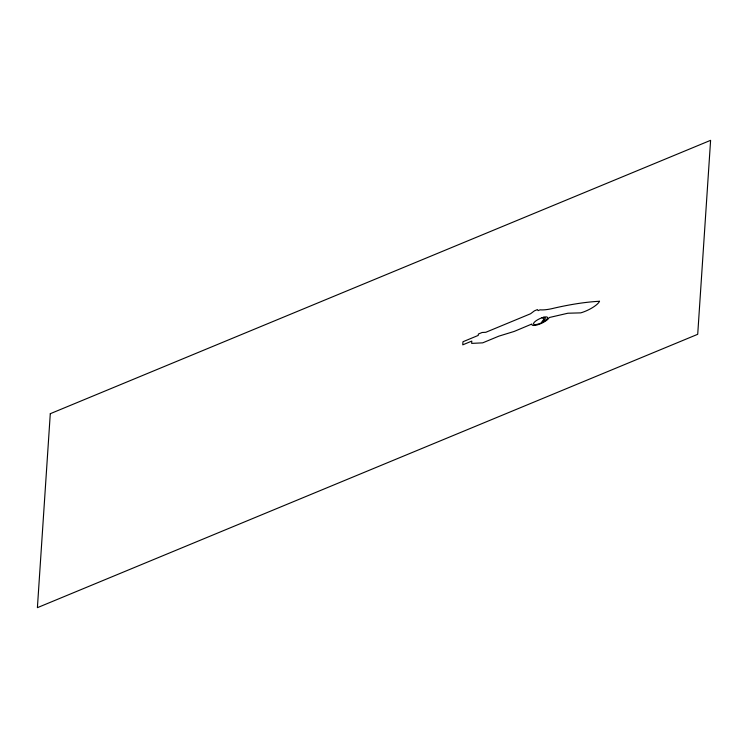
<?xml version="1.0" encoding="UTF-8"?>
<svg xmlns="http://www.w3.org/2000/svg" width="748" height="748" viewBox="0 0 748 748"><rect width="100%" height="100%" fill="white"/><g stroke="black" fill="none" stroke-linecap="round" stroke-linejoin="round"><path stroke-width="1.12" d="M541.963 317.769L543.702 317.236A7.714 2.235 -25.2 0 1 547.592 317.638L547.461 318.33A7.714 2.235 -25.2 0 1 540.065 323.407A7.714 2.235 -25.2 0 1 533.52 323.884L533.651 323.192A7.714 2.235 -25.2 0 1 541.963 317.769L543.712 318.414A9.976 2.889 -25.2 0 1 543.787 319.471C538.831 325.081 544.338 321.079 545.208 318.611A9.939 2.88 -25.2 0 0 544.927 317.704L543.702 317.236M599.503 301.313A15.278 4.432 -25.2 0 1 580.747 312.87L567.872 313.225L549.219 317.535A9.602 2.786 -25.2 0 1 540.29 323.856A9.602 2.786 -25.2 0 1 531.837 324.688L531.893 324.006L514.213 331.429L498.907 336.132L482.694 342.846L471.651 343.388L471.801 341.097L462.75 344.847L462.965 341.743L478.253 335.413L478.346 334.057L482.114 332.495L485.798 332.29L530.556 313.758L534.418 310.85L537.429 309.597L538.102 310.635L540.047 309.831A40.261 11.678 -25.2 0 0 554.352 308.083A203.867 59.12 -25.2 0 1 599.541 301.276M50.284 413.7L37.4 607.666L697.716 334.3L710.6 140.334L50.284 413.7"/></g></svg>
